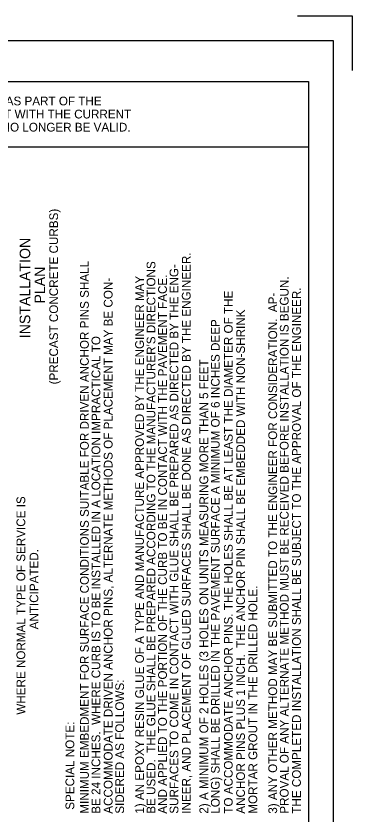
# Model space of a CAD drawing. Extents: x -0.8 to 7.7, y -0.5 to 10.5.
# Drawn here: x 4.62 to 7.7, y 3.18 to 10.5 of the extents above; entities that cross this region are included whole.
import ezdxf

# ---------------------------------------------------------------- set-up
doc = ezdxf.new("R2010")
doc.units = 0
for name, color, linetype in [('Level 1', 7, 'Continuous'), ('Level 3', 7, 'Continuous'), ('Level 63', 7, 'Continuous')]:
    doc.layers.add(name, color=color, linetype=linetype)

msp = doc.modelspace()

# ---------------------------------------------------------------- linework, layer by layer
at = {"layer": 'Level 1'}
for p, q in [((7.2, 10.5), (7.7, 10.5)), ((7.7, 10.5), (7.7, 10)), ((0, 9.9), (7.3, 9.9)), ((0, 9.9), (7.3, 9.9)), ((7.3, 9.9), (7.3, 9.3)), ((0, 9.3), (7.3, 9.3))]:
    msp.add_line(p, q, dxfattribs=at)
at = {"layer": 'Level 3'}
msp.add_line((7.3, 9.9), (7.3, 0), dxfattribs=at)
at = {"layer": 'Level 63'}
msp.add_lwpolyline([(-0.6254, -0.2738), (-0.6254, 10.2741), (7.5253, 10.2741), (7.5253, -0.2738)], close=True, dxfattribs=at)

# ---------------------------------------------------------------- texts
at = {"layer": 'Level 1'}
for s, p in [('THIS IS AN ARCHIVED FIGURE AND IS NO LONGER MAINTAINED AS PART OF THE ', (1.1757, 9.68)), ('SUDAS STANDARD SPECIFICATIONS.  THIS FIGURE MAY CONFLICT WITH THE CURRENT ', (1.073, 9.56)), ('SPECIFICATIONS, AND SECTION AND FIGURE REFERENCES MAY NO LONGER BE VALID.  ', (1.061, 9.44))]:
    msp.add_text(s, height=0.08, dxfattribs=at).set_placement(p)
at = {"layer": 'Level 3'}
for s, height, p in [('(PRECAST CONCRETE CURBS)', 0.08, (5.0023, 7.1211)), ('INSTALLATION', 0.0968, (4.7469, 7.5446)), ('INEER, AND PLACEMENT OF GLUED SURFACES SHALL BE DONE AS DIRECTED BY THE ENGINEER.', 0.08, (6.2187, 3.1831)), ('MINIMUM EMBEDMENT FOR SURFACE CONDITIONS SUITABLE FOR DRIVEN ANCHOR PINS SHALL', 0.08, (5.2844, 3.1831)), ("BE USED.  THE GLUE SHALL BE PREPARED ACCORDING TO THE MANUFACTURER'S DIRECTIONS", 0.08, (5.8955, 3.1831)), ('SURFACES TO COME IN CONTACT WITH GLUE SHALL BE PREPARED AS DIRECTED BY THE ENG-', 0.08, (6.1063, 3.1831)), ('PLAN', 0.0968, (4.8836, 7.8624)), ('ACCOMMODATE DRIVEN ANCHOR PINS, ALTERNATE METHODS OF PLACEMENT MAY BE CON-', 0.08, (5.5023, 3.1831)), ('1) AN EPOXY RESIN GLUE OF A TYPE AND MANUFACTURE APPROVED BY THE ENGINEER MAY', 0.08, (5.7902, 3.1831)), ('AND APPLIED TO THE PORTION OF THE CURB TO BE IN CONTACT WITH THE PAVEMENT FACE.', 0.08, (6.0009, 3.1831)), ('PROVAL OF ANY ALTERNATE METHOD MUST BE RECEIVED BEFORE INSTALLATION IS BEGUN.', 0.08, (7.1177, 3.1831)), ('THE COMPLETED INSTALLATION SHALL BE SUBJECT TO THE APPROVAL OF THE ENGINEER.', 0.08, (7.2302, 3.1831)), ('TO ACCOMMODATE ANCHOR PINS. THE HOLES SHALL BE AT LEAST THE DIAMETER OF THE', 0.08, (6.6048, 3.1831)), ('3) ANY OTHER METHOD MAY BE SUBMITTED TO THE ENGINEER FOR CONSIDERATION.  AP-', 0.08, (7.0123, 3.1831)), ('ANCHOR PINS PLUS 1 INCH.  THE ANCHOR PIN SHALL BE EMBEDDED WITH NON-SHRINK', 0.08, (6.7173, 3.1831)), ('LONG) SHALL BE DRILLED IN THE PAVEMENT SURFACE A MINIMUM OF 6 INCHES DEEP', 0.08, (6.4854, 3.1831)), ('BE 24 INCHES.  WHERE CURB IS TO BE INSTALLED IN A LOCATION IMPRACTICAL TO', 0.08, (5.3899, 3.1831)), ('2) A MINIMUM OF 2 HOLES (3 HOLES ON UNITS MEASURING MORE THAN 5 FEET', 0.08, (6.3799, 3.1831)), ('WHERE NORMAL TYPE OF SERVICE IS', 0.08, (4.7012, 4.0912)), ('ANTICIPATED.', 0.08, (4.8212, 4.8738)), ('MORTAR GROUT IN THE DRILLED HOLE.', 0.08, (6.8298, 3.1831)), ('SIDERED AS FOLLOWS:', 0.08, (5.6077, 3.1831)), ('SPECIAL NOTE:', 0.08, (5.1509, 3.2194))]:
    msp.add_text(s, height=height, rotation=90, dxfattribs=at).set_placement(p)

doc.saveas('drawing.dxf')
